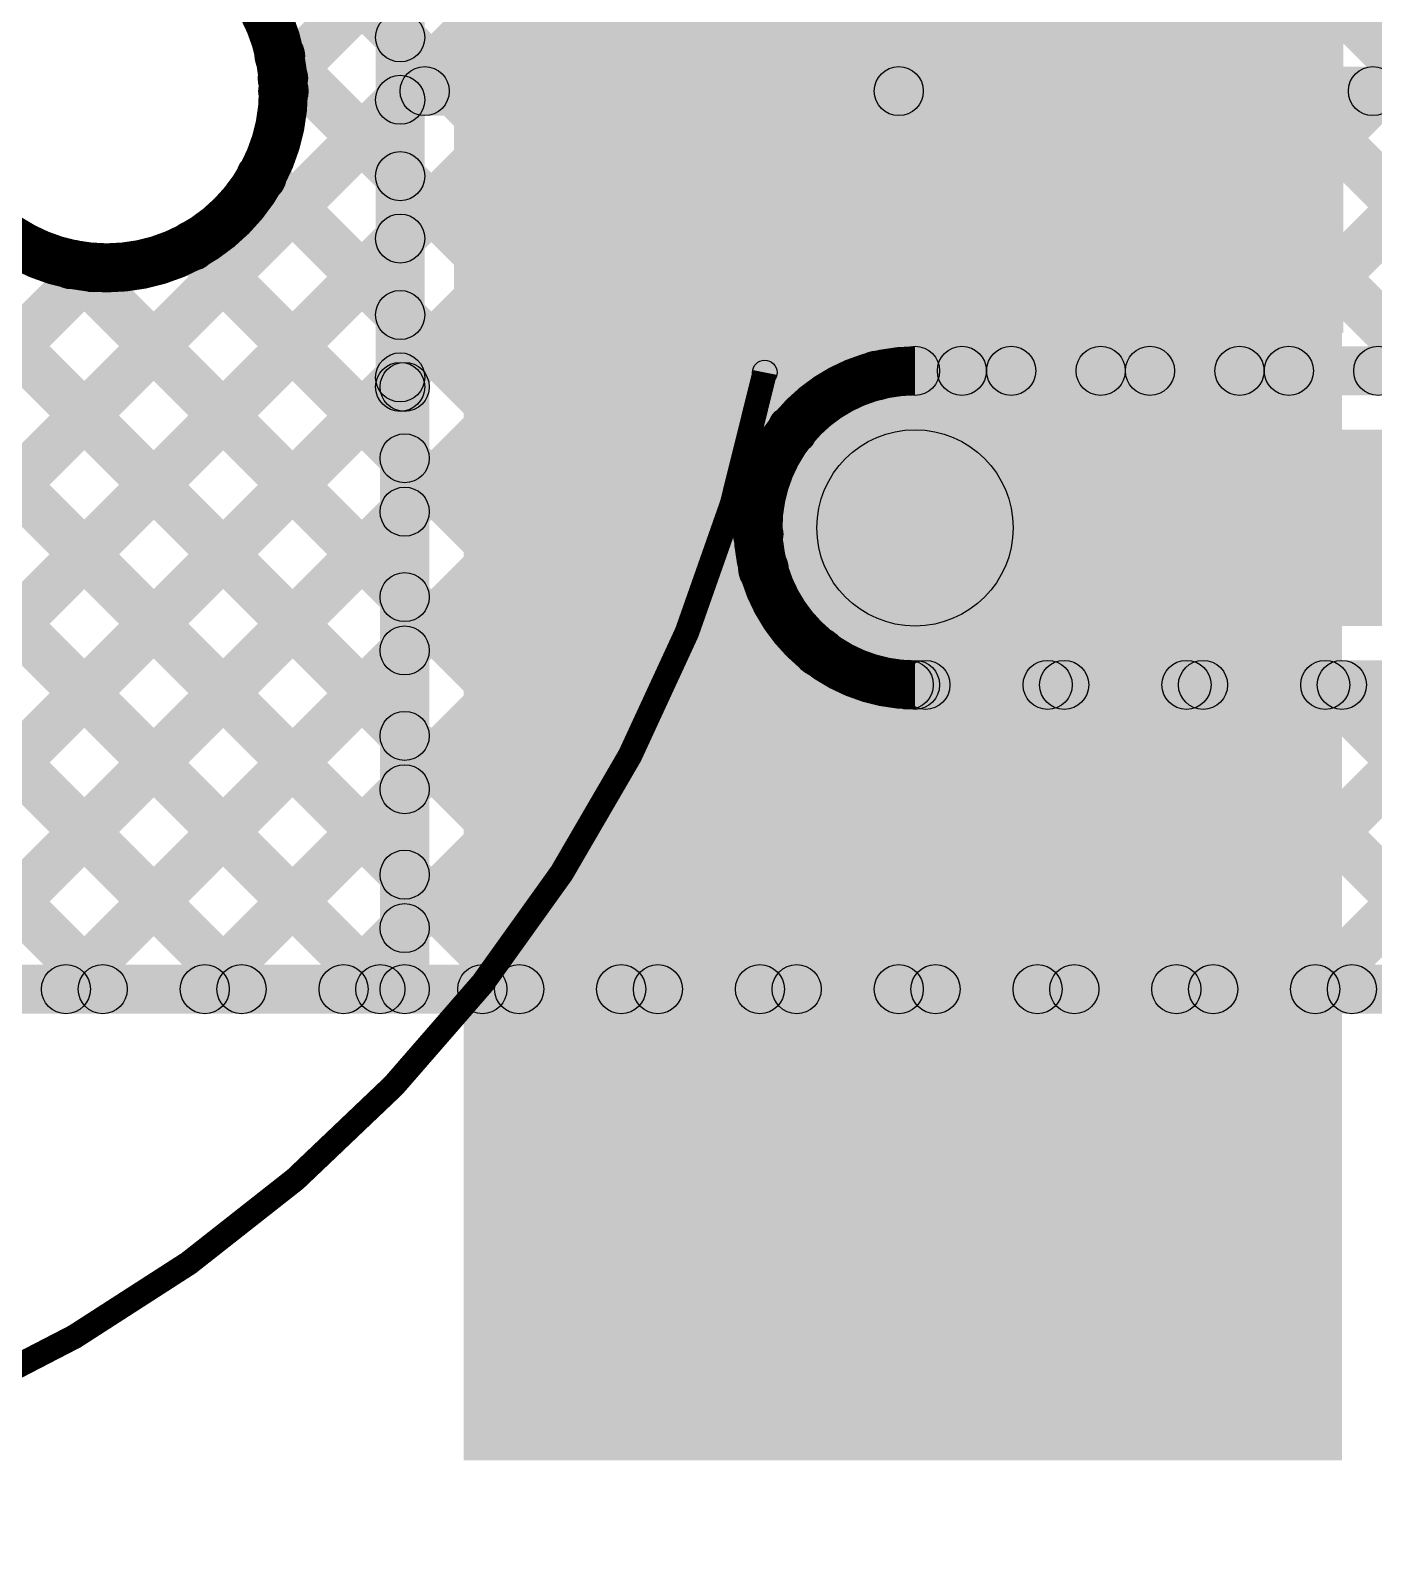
# Model space of a CAD drawing. Header units: millimetres. Extents: x -0.08 to 5.25, y -0.08 to 2.73.
# Drawn here: x 3.7957 to 4.0695, y 0.0732 to 0.3814 of the extents above; entities that cross this region are included whole.
import ezdxf

# ---------------------------------------------------------------- set-up
doc = ezdxf.new("R2010")
doc.units = ezdxf.units.MM
doc.header["$MEASUREMENT"] = 0
for name, color, linetype in [('BottomLayer', 5, 'Continuous'), ('BottomSolder', 6, 'Continuous'), ('PadHoleLayer', 156, 'Continuous'), ('TopLayer', 1, 'Continuous'), ('TopOverlay', 2, 'Continuous'), ('TopPaste', 8, 'Continuous'), ('TopSolder', 216, 'Continuous'), ('ViaHoleLayer', 16, 'Continuous')]:
    doc.layers.add(name, color=color, linetype=linetype)

# ---------------------------------------------------------------- blocks, each defined once
blk = doc.blocks.new('CR1220_2_36')
at = {"layer": 'BottomSolder'}
h = blk.add_hatch(color=6, dxfattribs=at)
edge = h.paths.add_edge_path()
edge.add_arc((0.15354, 0), 0.004, 0, 360)
at = {"layer": 'PadHoleLayer'}
h = blk.add_hatch(color=156, dxfattribs=at)
edge = h.paths.add_edge_path()
edge.add_arc((0.15354, 0), 0.02402, 0, 360)
at = {"layer": 'TopLayer'}
blk.add_hatch(color=1, dxfattribs=at).paths.add_polyline_path([(0.22835, 0.04528), (0.40157, 0.04528), (0.40157, -0.04528), (0.22835, -0.04528)])
at = {"layer": 'TopOverlay'}
h = blk.add_hatch(color=2, dxfattribs=at)
edge = h.paths.add_edge_path()
edge.add_arc((0.28765, -0.05733), 0.0025, 0, 360)
at = {"layer": 'TopPaste'}
blk.add_hatch(color=8, dxfattribs=at).paths.add_polyline_path([(0.22835, 0.04528), (0.40157, 0.04528), (0.40157, -0.04528), (0.22835, -0.04528)])
at = {"layer": 'TopSolder'}
blk.add_hatch(color=216, dxfattribs=at).paths.add_polyline_path([(0.22435, 0.04928), (0.40557, 0.04928), (0.40557, -0.04928), (0.22435, -0.04928)])
h = blk.add_hatch(color=216, dxfattribs=at)
edge = h.paths.add_edge_path()
edge.add_arc((0.15354, 0), 0.004, 0, 360)
at = {"layer": 'TopOverlay', "const_width": 0.005}
blk.add_lwpolyline([(0.28765, -0.05733, -0.540192), (-0.16732, -0.2409)], format="xyb", dxfattribs=at)
at = {"layer": 'TopOverlay'}
blk.add_circle((0.28765, -0.05733), 0.0025, dxfattribs=at)

msp = doc.modelspace()

# ---------------------------------------------------------------- hatches: boundary and pattern name
at = {"layer": 'BottomLayer'}
for points in [[(3.47846, 0.96349), (3.48554, 0.97056), (4.14056, 0.31554), (4.13349, 0.30846)], [(3.47846, 0.9352), (3.48554, 0.94227), (4.11227, 0.31554), (4.1052, 0.30846)], [(3.47846, 0.90692), (3.48554, 0.91399), (4.08399, 0.31554), (4.07692, 0.30846)], [(3.47846, 0.87863), (3.48554, 0.8857), (4.0557, 0.31554), (4.04863, 0.30846)], [(3.47846, 0.85035), (3.48554, 0.85742), (4.02742, 0.31554), (4.02035, 0.30846)], [(3.47846, 0.82206), (3.48554, 0.82914), (3.99914, 0.31554), (3.99206, 0.30846)], [(3.47846, 0.79378), (3.48554, 0.80085), (3.9718, 0.31459), (3.96473, 0.30752)], [(3.47846, 0.7655), (3.48554, 0.77257), (3.95456, 0.30354), (3.94749, 0.29647)], [(3.47846, 0.62407), (3.48554, 0.63115), (3.92715, 0.18954), (3.92007, 0.18246)], [(3.47846, 0.59579), (3.48554, 0.60286), (3.89886, 0.18954), (3.89179, 0.18246)], [(3.85073, 0.3681), (3.84366, 0.37517), (4.07112, 0.60263), (4.07819, 0.59556)], [(3.69338, 0.18246), (3.68631, 0.18954), (4.08526, 0.58849), (4.09233, 0.58142)], [(3.47846, 0.56751), (3.48554, 0.57458), (3.87058, 0.18954), (3.86351, 0.18246)], [(3.72166, 0.18246), (3.71459, 0.18954), (4.0994, 0.57434), (4.10647, 0.56727)], [(3.74995, 0.18246), (3.74288, 0.18954), (4.11354, 0.5602), (4.12061, 0.55313)], [(3.47846, 0.53922), (3.48554, 0.54629), (3.84229, 0.18954), (3.83522, 0.18246)], [(3.77823, 0.18246), (3.77116, 0.18954), (4.12768, 0.54606), (4.13476, 0.53899)], [(3.80651, 0.18246), (3.79944, 0.18954), (4.14183, 0.53192), (4.1489, 0.52485)], [(3.47846, 0.51094), (3.48554, 0.51801), (3.81401, 0.18954), (3.80694, 0.18246)], [(3.8348, 0.18246), (3.82773, 0.18954), (4.15597, 0.51778), (4.16304, 0.51071)], [(3.98908, 0.30846), (3.98201, 0.31554), (4.17011, 0.50363), (4.17718, 0.49656)], [(4.01737, 0.30846), (4.0103, 0.31554), (4.18425, 0.48949), (4.19132, 0.48242)], [(4.04565, 0.30846), (4.03858, 0.31554), (4.1984, 0.47535), (4.20547, 0.46828)], [(4.07394, 0.30846), (4.06687, 0.31554), (4.21254, 0.46121), (4.21961, 0.45414)], [(3.84303, 0.37264), (3.8501, 0.37971), (3.94756, 0.28226), (3.94049, 0.27519)], [(3.83929, 0.3481), (3.84636, 0.35517), (4.012, 0.18954), (4.00493, 0.18246)], [(3.82516, 0.33394), (3.83223, 0.34101), (3.98371, 0.18954), (3.97664, 0.18246)], [(3.66509, 0.18246), (3.65802, 0.18954), (3.8051, 0.33662), (3.81217, 0.32955)], [(3.80067, 0.33015), (3.80775, 0.33722), (3.95543, 0.18954), (3.94836, 0.18246)], [(3.976, 0.307), (3.976, 0.317), (4.288, 0.317), (4.288, 0.307)], [(3.976, 0.26), (3.976, 0.3), (4.288, 0.3), (4.288, 0.26)], [(3.86308, 0.18246), (3.85601, 0.18954), (3.94159, 0.27512), (3.94866, 0.26804)], [(3.89137, 0.18246), (3.8843, 0.18954), (3.95294, 0.25818), (3.96001, 0.25111)], [(3.976, 0.243), (3.976, 0.253), (4.27475, 0.253), (4.27475, 0.243)], [(3.91965, 0.18246), (3.91258, 0.18954), (3.97458, 0.25154), (3.98165, 0.24446)], [(3.94794, 0.18246), (3.94087, 0.18954), (4.00287, 0.25154), (4.00994, 0.24446)], [(3.97622, 0.18246), (3.96915, 0.18954), (4.03115, 0.25154), (4.03822, 0.24446)], [(3.97119, 0.24449), (3.97826, 0.25156), (4.04028, 0.18954), (4.03321, 0.18246)], [(4.0045, 0.18246), (3.99743, 0.18954), (4.05943, 0.25154), (4.0665, 0.24446)], [(3.9995, 0.24446), (4.00657, 0.25154), (4.06857, 0.18954), (4.0615, 0.18246)], [(4.03279, 0.18246), (4.02572, 0.18954), (4.08772, 0.25154), (4.09479, 0.24446)], [(4.02778, 0.24446), (4.03485, 0.25154), (4.09685, 0.18954), (4.08978, 0.18246)], [(4.06107, 0.18246), (4.054, 0.18954), (4.116, 0.25154), (4.12307, 0.24446)], [(4.05606, 0.24446), (4.06314, 0.25154), (4.12514, 0.18954), (4.11806, 0.18246)], [(2.79126, 0.181), (2.79126, 0.191), (4.23886, 0.191), (4.23886, 0.181)]]:
    msp.add_hatch(color=5, dxfattribs=at).paths.add_polyline_path(points)
h = msp.add_hatch(color=5, dxfattribs=at)
edge = h.paths.add_edge_path()
edge.add_arc((3.84657, 0.37618), 0.005, 0, 360)
h = msp.add_hatch(color=5, dxfattribs=at)
edge = h.paths.add_edge_path()
edge.add_arc((3.84719, 0.37164), 0.005, 0, 360)
h = msp.add_hatch(color=5, dxfattribs=at)
edge = h.paths.add_edge_path()
edge.add_arc((3.84729, 0.369), 0.005, 0, 360)
h = msp.add_hatch(color=5, dxfattribs=at)
edge = h.paths.add_edge_path()
edge.add_arc((3.84283, 0.35163), 0.005, 0, 360)
h = msp.add_hatch(color=5, dxfattribs=at)
edge = h.paths.add_edge_path()
edge.add_arc((3.8287, 0.33748), 0.005, 0, 360)
h = msp.add_hatch(color=5, dxfattribs=at)
edge = h.paths.add_edge_path()
edge.add_arc((3.80421, 0.33368), 0.005, 0, 360)
h = msp.add_hatch(color=5, dxfattribs=at)
edge = h.paths.add_edge_path()
edge.add_arc((3.80864, 0.33308), 0.005, 0, 360)
h = msp.add_hatch(color=5, dxfattribs=at)
edge = h.paths.add_edge_path()
edge.add_arc((3.96826, 0.31105), 0.005, 0, 360)
h = msp.add_hatch(color=5, dxfattribs=at)
edge = h.paths.add_edge_path()
edge.add_arc((3.976, 0.312), 0.005, 0, 360)
h = msp.add_hatch(color=5, dxfattribs=at)
edge = h.paths.add_edge_path()
edge.add_arc((3.976, 0.312), 0.005, 0, 360)
h = msp.add_hatch(color=5, dxfattribs=at)
edge = h.paths.add_edge_path()
edge.add_arc((3.98555, 0.312), 0.005, 0, 360)
h = msp.add_hatch(color=5, dxfattribs=at)
edge = h.paths.add_edge_path()
edge.add_arc((3.9956, 0.312), 0.005, 0, 360)
h = msp.add_hatch(color=5, dxfattribs=at)
edge = h.paths.add_edge_path()
edge.add_arc((4.01383, 0.312), 0.005, 0, 360)
h = msp.add_hatch(color=5, dxfattribs=at)
edge = h.paths.add_edge_path()
edge.add_arc((4.02388, 0.312), 0.005, 0, 360)
h = msp.add_hatch(color=5, dxfattribs=at)
edge = h.paths.add_edge_path()
edge.add_arc((4.04212, 0.312), 0.005, 0, 360)
h = msp.add_hatch(color=5, dxfattribs=at)
edge = h.paths.add_edge_path()
edge.add_arc((4.05217, 0.312), 0.005, 0, 360)
h = msp.add_hatch(color=5, dxfattribs=at)
edge = h.paths.add_edge_path()
edge.add_arc((4.0704, 0.312), 0.005, 0, 360)
h = msp.add_hatch(color=5, dxfattribs=at)
edge = h.paths.add_edge_path()
edge.add_arc((3.95103, 0.30001), 0.005, 0, 360)
h = msp.add_hatch(color=5, dxfattribs=at)
edge = h.paths.add_edge_path()
edge.add_arc((3.976, 0.28), 0.02, 0, 360)
h = msp.add_hatch(color=5, dxfattribs=at)
edge = h.paths.add_edge_path()
edge.add_arc((3.976, 0.28), 0.01181, 0, 360)
h = msp.add_hatch(color=5, dxfattribs=at)
edge = h.paths.add_edge_path()
edge.add_arc((3.94403, 0.27872), 0.005, 0, 360)
h = msp.add_hatch(color=5, dxfattribs=at)
edge = h.paths.add_edge_path()
edge.add_arc((3.94513, 0.27158), 0.005, 0, 360)
h = msp.add_hatch(color=5, dxfattribs=at)
edge = h.paths.add_edge_path()
edge.add_arc((3.95648, 0.25465), 0.005, 0, 360)
h = msp.add_hatch(color=5, dxfattribs=at)
edge = h.paths.add_edge_path()
edge.add_arc((3.97472, 0.24803), 0.005, 0, 360)
h = msp.add_hatch(color=5, dxfattribs=at)
edge = h.paths.add_edge_path()
edge.add_arc((3.976, 0.248), 0.005, 0, 360)
h = msp.add_hatch(color=5, dxfattribs=at)
edge = h.paths.add_edge_path()
edge.add_arc((3.976, 0.248), 0.005, 0, 360)
h = msp.add_hatch(color=5, dxfattribs=at)
edge = h.paths.add_edge_path()
edge.add_arc((3.97812, 0.248), 0.005, 0, 360)
h = msp.add_hatch(color=5, dxfattribs=at)
edge = h.paths.add_edge_path()
edge.add_arc((4.00303, 0.248), 0.005, 0, 360)
h = msp.add_hatch(color=5, dxfattribs=at)
edge = h.paths.add_edge_path()
edge.add_arc((4.0064, 0.248), 0.005, 0, 360)
h = msp.add_hatch(color=5, dxfattribs=at)
edge = h.paths.add_edge_path()
edge.add_arc((4.03132, 0.248), 0.005, 0, 360)
h = msp.add_hatch(color=5, dxfattribs=at)
edge = h.paths.add_edge_path()
edge.add_arc((4.03469, 0.248), 0.005, 0, 360)
h = msp.add_hatch(color=5, dxfattribs=at)
edge = h.paths.add_edge_path()
edge.add_arc((4.0596, 0.248), 0.005, 0, 360)
h = msp.add_hatch(color=5, dxfattribs=at)
edge = h.paths.add_edge_path()
edge.add_arc((4.06297, 0.248), 0.005, 0, 360)
h = msp.add_hatch(color=5, dxfattribs=at)
edge = h.paths.add_edge_path()
edge.add_arc((3.80298, 0.186), 0.005, 0, 360)
h = msp.add_hatch(color=5, dxfattribs=at)
edge = h.paths.add_edge_path()
edge.add_arc((3.81047, 0.186), 0.005, 0, 360)
h = msp.add_hatch(color=5, dxfattribs=at)
edge = h.paths.add_edge_path()
edge.add_arc((3.83126, 0.186), 0.005, 0, 360)
h = msp.add_hatch(color=5, dxfattribs=at)
edge = h.paths.add_edge_path()
edge.add_arc((3.83876, 0.186), 0.005, 0, 360)
h = msp.add_hatch(color=5, dxfattribs=at)
edge = h.paths.add_edge_path()
edge.add_arc((3.85955, 0.186), 0.005, 0, 360)
h = msp.add_hatch(color=5, dxfattribs=at)
edge = h.paths.add_edge_path()
edge.add_arc((3.86704, 0.186), 0.005, 0, 360)
h = msp.add_hatch(color=5, dxfattribs=at)
edge = h.paths.add_edge_path()
edge.add_arc((3.88783, 0.186), 0.005, 0, 360)
h = msp.add_hatch(color=5, dxfattribs=at)
edge = h.paths.add_edge_path()
edge.add_arc((3.89533, 0.186), 0.005, 0, 360)
h = msp.add_hatch(color=5, dxfattribs=at)
edge = h.paths.add_edge_path()
edge.add_arc((3.91612, 0.186), 0.005, 0, 360)
h = msp.add_hatch(color=5, dxfattribs=at)
edge = h.paths.add_edge_path()
edge.add_arc((3.92361, 0.186), 0.005, 0, 360)
h = msp.add_hatch(color=5, dxfattribs=at)
edge = h.paths.add_edge_path()
edge.add_arc((3.9444, 0.186), 0.005, 0, 360)
h = msp.add_hatch(color=5, dxfattribs=at)
edge = h.paths.add_edge_path()
edge.add_arc((3.95189, 0.186), 0.005, 0, 360)
h = msp.add_hatch(color=5, dxfattribs=at)
edge = h.paths.add_edge_path()
edge.add_arc((3.97269, 0.186), 0.005, 0, 360)
h = msp.add_hatch(color=5, dxfattribs=at)
edge = h.paths.add_edge_path()
edge.add_arc((3.98018, 0.186), 0.005, 0, 360)
h = msp.add_hatch(color=5, dxfattribs=at)
edge = h.paths.add_edge_path()
edge.add_arc((4.00097, 0.186), 0.005, 0, 360)
h = msp.add_hatch(color=5, dxfattribs=at)
edge = h.paths.add_edge_path()
edge.add_arc((4.00846, 0.186), 0.005, 0, 360)
h = msp.add_hatch(color=5, dxfattribs=at)
edge = h.paths.add_edge_path()
edge.add_arc((4.02925, 0.186), 0.005, 0, 360)
h = msp.add_hatch(color=5, dxfattribs=at)
edge = h.paths.add_edge_path()
edge.add_arc((4.03675, 0.186), 0.005, 0, 360)
h = msp.add_hatch(color=5, dxfattribs=at)
edge = h.paths.add_edge_path()
edge.add_arc((4.05754, 0.186), 0.005, 0, 360)
h = msp.add_hatch(color=5, dxfattribs=at)
edge = h.paths.add_edge_path()
edge.add_arc((4.06503, 0.186), 0.005, 0, 360)
at = {"layer": 'TopLayer'}
for points in [[(3.884, 0.09), (4.063, 0.09), (4.063, 1.148), (3.884, 1.148)], [(3.44861, 0.79535), (3.45568, 0.80242), (3.87461, 0.38349), (3.86754, 0.37642)], [(3.3779, 0.72464), (3.38497, 0.73171), (3.87554, 0.24115), (3.86846, 0.23407)], [(3.36375, 0.7105), (3.37083, 0.71757), (3.87554, 0.21286), (3.86846, 0.20579)], [(3.34961, 0.69636), (3.35668, 0.70343), (3.87058, 0.18954), (3.86351, 0.18246)], [(3.33547, 0.68222), (3.34254, 0.68929), (3.84229, 0.18954), (3.83522, 0.18246)], [(3.32133, 0.66807), (3.3284, 0.67514), (3.81401, 0.18954), (3.80694, 0.18246)], [(3.87608, 0.30872), (3.86608, 0.30872), (3.86608, 0.42928), (3.87608, 0.42928)], [(3.85073, 0.3681), (3.84366, 0.37517), (3.86754, 0.39906), (3.87461, 0.39199)], [(3.84303, 0.37264), (3.8501, 0.37971), (3.87461, 0.3552), (3.86754, 0.34813)], [(3.87608, 0.364), (3.87608, 0.374), (3.97269, 0.374), (3.97269, 0.364)], [(3.97269, 0.364), (3.97269, 0.374), (4.06931, 0.374), (4.06931, 0.364)], [(3.69338, 0.18246), (3.68631, 0.18954), (3.86754, 0.37077), (3.87461, 0.3637)], [(3.83929, 0.3481), (3.84636, 0.35517), (3.87461, 0.32692), (3.86754, 0.31985)], [(3.72166, 0.18246), (3.71459, 0.18954), (3.86754, 0.34249), (3.87461, 0.33542)], [(3.82516, 0.33394), (3.83223, 0.34101), (3.87554, 0.29771), (3.86846, 0.29064)], [(3.66509, 0.18246), (3.65802, 0.18954), (3.8051, 0.33662), (3.81217, 0.32955)], [(3.80067, 0.33015), (3.80775, 0.33722), (3.87554, 0.26943), (3.86846, 0.26236)], [(3.74995, 0.18246), (3.74288, 0.18954), (3.86754, 0.3142), (3.87461, 0.30713)], [(3.877, 0.186), (3.867, 0.186), (3.867, 0.30872), (3.877, 0.30872)], [(3.77823, 0.18246), (3.77116, 0.18954), (3.86846, 0.28684), (3.87554, 0.27977)], [(3.80651, 0.18246), (3.79944, 0.18954), (3.86846, 0.25856), (3.87554, 0.25149)], [(3.8348, 0.18246), (3.82773, 0.18954), (3.86846, 0.23027), (3.87554, 0.2232)], [(3.86308, 0.18246), (3.85601, 0.18954), (3.86846, 0.20199), (3.87554, 0.19492)], [(3.252, 0.181), (3.252, 0.191), (3.872, 0.191), (3.872, 0.181)]]:
    msp.add_hatch(color=1, dxfattribs=at).paths.add_polyline_path(points)
h = msp.add_hatch(color=1, dxfattribs=at)
edge = h.paths.add_edge_path()
edge.add_arc((3.87108, 0.37995), 0.005, 0, 360)
h = msp.add_hatch(color=1, dxfattribs=at)
edge = h.paths.add_edge_path()
edge.add_arc((3.84657, 0.37618), 0.005, 0, 360)
h = msp.add_hatch(color=1, dxfattribs=at)
edge = h.paths.add_edge_path()
edge.add_arc((3.84719, 0.37164), 0.005, 0, 360)
h = msp.add_hatch(color=1, dxfattribs=at)
edge = h.paths.add_edge_path()
edge.add_arc((3.84729, 0.369), 0.005, 0, 360)
h = msp.add_hatch(color=1, dxfattribs=at)
edge = h.paths.add_edge_path()
edge.add_arc((3.87608, 0.369), 0.005, 0, 360)
h = msp.add_hatch(color=1, dxfattribs=at)
edge = h.paths.add_edge_path()
edge.add_arc((3.97269, 0.369), 0.005, 0, 360)
h = msp.add_hatch(color=1, dxfattribs=at)
edge = h.paths.add_edge_path()
edge.add_arc((3.97269, 0.369), 0.005, 0, 360)
h = msp.add_hatch(color=1, dxfattribs=at)
edge = h.paths.add_edge_path()
edge.add_arc((4.06931, 0.369), 0.005, 0, 360)
h = msp.add_hatch(color=1, dxfattribs=at)
edge = h.paths.add_edge_path()
edge.add_arc((3.87108, 0.36724), 0.005, 0, 360)
h = msp.add_hatch(color=1, dxfattribs=at)
edge = h.paths.add_edge_path()
edge.add_arc((3.84283, 0.35163), 0.005, 0, 360)
h = msp.add_hatch(color=1, dxfattribs=at)
edge = h.paths.add_edge_path()
edge.add_arc((3.87108, 0.35167), 0.005, 0, 360)
h = msp.add_hatch(color=1, dxfattribs=at)
edge = h.paths.add_edge_path()
edge.add_arc((3.8287, 0.33748), 0.005, 0, 360)
h = msp.add_hatch(color=1, dxfattribs=at)
edge = h.paths.add_edge_path()
edge.add_arc((3.87108, 0.33895), 0.005, 0, 360)
h = msp.add_hatch(color=1, dxfattribs=at)
edge = h.paths.add_edge_path()
edge.add_arc((3.80421, 0.33368), 0.005, 0, 360)
h = msp.add_hatch(color=1, dxfattribs=at)
edge = h.paths.add_edge_path()
edge.add_arc((3.80864, 0.33308), 0.005, 0, 360)
h = msp.add_hatch(color=1, dxfattribs=at)
edge = h.paths.add_edge_path()
edge.add_arc((3.87108, 0.32338), 0.005, 0, 360)
h = msp.add_hatch(color=1, dxfattribs=at)
edge = h.paths.add_edge_path()
edge.add_arc((3.87108, 0.31067), 0.005, 0, 360)
h = msp.add_hatch(color=1, dxfattribs=at)
edge = h.paths.add_edge_path()
edge.add_arc((3.87108, 0.30872), 0.005, 0, 360)
h = msp.add_hatch(color=1, dxfattribs=at)
edge = h.paths.add_edge_path()
edge.add_arc((3.872, 0.30872), 0.005, 0, 360)
h = msp.add_hatch(color=1, dxfattribs=at)
edge = h.paths.add_edge_path()
edge.add_arc((3.872, 0.29418), 0.005, 0, 360)
h = msp.add_hatch(color=1, dxfattribs=at)
edge = h.paths.add_edge_path()
edge.add_arc((3.976, 0.28), 0.01181, 0, 360)
h = msp.add_hatch(color=1, dxfattribs=at)
edge = h.paths.add_edge_path()
edge.add_arc((3.872, 0.2833), 0.005, 0, 360)
h = msp.add_hatch(color=1, dxfattribs=at)
edge = h.paths.add_edge_path()
edge.add_arc((3.872, 0.26589), 0.005, 0, 360)
h = msp.add_hatch(color=1, dxfattribs=at)
edge = h.paths.add_edge_path()
edge.add_arc((3.872, 0.25502), 0.005, 0, 360)
h = msp.add_hatch(color=1, dxfattribs=at)
edge = h.paths.add_edge_path()
edge.add_arc((3.872, 0.23761), 0.005, 0, 360)
h = msp.add_hatch(color=1, dxfattribs=at)
edge = h.paths.add_edge_path()
edge.add_arc((3.872, 0.22674), 0.005, 0, 360)
h = msp.add_hatch(color=1, dxfattribs=at)
edge = h.paths.add_edge_path()
edge.add_arc((3.872, 0.20933), 0.005, 0, 360)
h = msp.add_hatch(color=1, dxfattribs=at)
edge = h.paths.add_edge_path()
edge.add_arc((3.872, 0.19845), 0.005, 0, 360)
h = msp.add_hatch(color=1, dxfattribs=at)
edge = h.paths.add_edge_path()
edge.add_arc((3.80298, 0.186), 0.005, 0, 360)
h = msp.add_hatch(color=1, dxfattribs=at)
edge = h.paths.add_edge_path()
edge.add_arc((3.81047, 0.186), 0.005, 0, 360)
h = msp.add_hatch(color=1, dxfattribs=at)
edge = h.paths.add_edge_path()
edge.add_arc((3.83126, 0.186), 0.005, 0, 360)
h = msp.add_hatch(color=1, dxfattribs=at)
edge = h.paths.add_edge_path()
edge.add_arc((3.83876, 0.186), 0.005, 0, 360)
h = msp.add_hatch(color=1, dxfattribs=at)
edge = h.paths.add_edge_path()
edge.add_arc((3.85955, 0.186), 0.005, 0, 360)
h = msp.add_hatch(color=1, dxfattribs=at)
edge = h.paths.add_edge_path()
edge.add_arc((3.86704, 0.186), 0.005, 0, 360)
h = msp.add_hatch(color=1, dxfattribs=at)
edge = h.paths.add_edge_path()
edge.add_arc((3.872, 0.186), 0.005, 0, 360)
h = msp.add_hatch(color=1, dxfattribs=at)
edge = h.paths.add_edge_path()
edge.add_arc((3.872, 0.186), 0.005, 0, 360)
at = {"layer": 'ViaHoleLayer'}
h = msp.add_hatch(color=16, dxfattribs=at)
edge = h.paths.add_edge_path()
edge.add_arc((3.976, 0.28), 0.00591, 0, 360)

# ---------------------------------------------------------------- linework, layer by layer
at = {"layer": 'BottomLayer', "const_width": 0.01}
msp.add_lwpolyline([(3.84729, 0.369, 1), (3.77526, 0.369, 1)], format="xyb", close=True, dxfattribs=at)
msp.add_lwpolyline([(3.976, 0.248, -1), (3.976, 0.312)], format="xyb", dxfattribs=at)
at = {"layer": 'BottomLayer'}
for centre, radius in [((3.84657, 0.37618), 0.005), ((3.84719, 0.37164), 0.005), ((3.84729, 0.369), 0.005), ((3.84283, 0.35163), 0.005), ((3.8287, 0.33748), 0.005), ((3.80421, 0.33368), 0.005), ((3.80864, 0.33308), 0.005), ((3.96826, 0.31105), 0.005), ((3.976, 0.312), 0.005), ((3.976, 0.312), 0.005), ((3.98555, 0.312), 0.005), ((3.9956, 0.312), 0.005), ((4.01383, 0.312), 0.005), ((4.02388, 0.312), 0.005), ((4.04212, 0.312), 0.005), ((4.05217, 0.312), 0.005), ((4.0704, 0.312), 0.005), ((3.95103, 0.30001), 0.005), ((3.976, 0.28), 0.02), ((3.94403, 0.27872), 0.005), ((3.94513, 0.27158), 0.005), ((3.95648, 0.25465), 0.005), ((3.97472, 0.24803), 0.005), ((3.976, 0.248), 0.005), ((3.976, 0.248), 0.005), ((3.97812, 0.248), 0.005), ((4.00303, 0.248), 0.005), ((4.0064, 0.248), 0.005), ((4.03132, 0.248), 0.005), ((4.03469, 0.248), 0.005), ((4.0596, 0.248), 0.005), ((4.06297, 0.248), 0.005), ((3.80298, 0.186), 0.005), ((3.81047, 0.186), 0.005), ((3.83126, 0.186), 0.005), ((3.83876, 0.186), 0.005), ((3.85955, 0.186), 0.005), ((3.86704, 0.186), 0.005), ((3.88783, 0.186), 0.005), ((3.89533, 0.186), 0.005), ((3.91612, 0.186), 0.005), ((3.92361, 0.186), 0.005), ((3.9444, 0.186), 0.005), ((3.95189, 0.186), 0.005), ((3.97269, 0.186), 0.005), ((3.98018, 0.186), 0.005), ((4.00097, 0.186), 0.005), ((4.00846, 0.186), 0.005), ((4.02925, 0.186), 0.005), ((4.03675, 0.186), 0.005), ((4.05754, 0.186), 0.005), ((4.06503, 0.186), 0.005)]:
    msp.add_circle(centre, radius, dxfattribs=at)
at = {"layer": 'TopLayer', "const_width": 0.01}
msp.add_lwpolyline([(3.84729, 0.369, 1), (3.77526, 0.369, 1)], format="xyb", close=True, dxfattribs=at)
at = {"layer": 'TopLayer'}
for centre in [(3.87108, 0.37995), (3.84657, 0.37618), (3.84719, 0.37164), (3.84729, 0.369), (3.87608, 0.369), (3.97269, 0.369), (3.97269, 0.369), (4.06931, 0.369), (3.87108, 0.36724), (3.84283, 0.35163), (3.87108, 0.35167), (3.8287, 0.33748), (3.87108, 0.33895), (3.80421, 0.33368), (3.80864, 0.33308), (3.87108, 0.32338), (3.87108, 0.31067), (3.87108, 0.30872), (3.872, 0.30872), (3.872, 0.29418), (3.872, 0.2833), (3.872, 0.26589), (3.872, 0.25502), (3.872, 0.23761), (3.872, 0.22674), (3.872, 0.20933), (3.872, 0.19845), (3.80298, 0.186), (3.81047, 0.186), (3.83126, 0.186), (3.83876, 0.186), (3.85955, 0.186), (3.86704, 0.186), (3.872, 0.186), (3.872, 0.186)]:
    msp.add_circle(centre, 0.005, dxfattribs=at)

# ---------------------------------------------------------------- block references
at = {"rotation": 360}
msp.add_blockref('CR1220_2_36', (3.65773, 0.369), dxfattribs=at)

doc.saveas('drawing.dxf')
